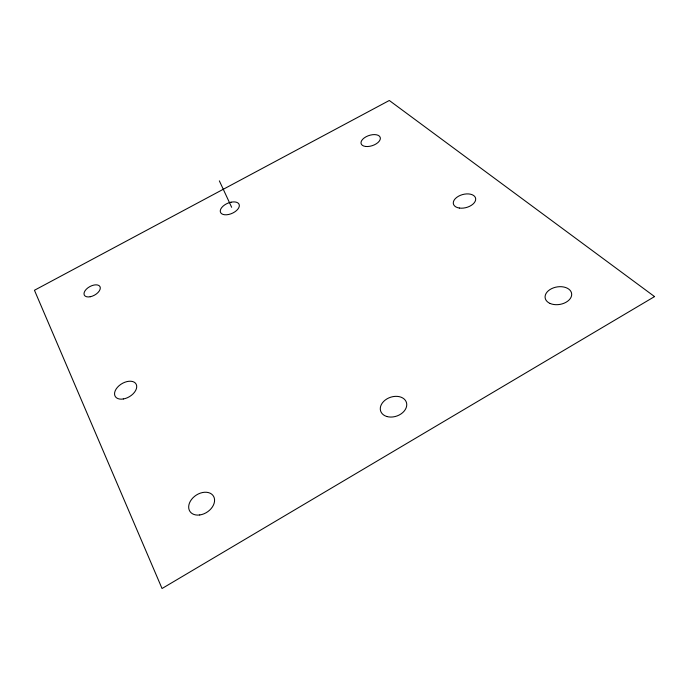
<?xml version="1.0" encoding="UTF-8"?>
<svg xmlns="http://www.w3.org/2000/svg" width="689" height="689" viewBox="0 0 689 689"><rect width="100%" height="100%" fill="white"/><g stroke="black" fill="none" stroke-linecap="round" stroke-linejoin="round"><path stroke-width="1.03" d="M219.352 180.862L231.65 207.303M654.55 296.589L162.044 588.518L34.45 290.267L389.302 100.482L654.55 296.589M231.065 202.196L228.593 202.902A10.111 5.503 -23.4 0 0 221.737 213.797A10.111 5.503 -23.4 0 0 237.826 209.189A10.111 5.503 -23.4 0 0 231.065 202.196M459.348 208.044A11.463 6.744 -14.9 0 0 475.686 198.811A11.463 6.744 -14.9 0 0 458.409 196.279A11.463 6.744 -14.9 0 0 459.348 208.044M386.882 416.518A13.591 9.904 -19.2 0 0 406.76 404.684A13.591 9.904 -19.2 0 0 386.917 398.905A13.591 9.904 -19.2 0 0 386.882 416.518M123.322 398.974A12.118 7.51 -31 0 0 136.181 384.221A12.118 7.51 -31 0 0 117.406 387.356A12.118 7.51 -31 0 0 123.322 398.974M90.207 296.752A8.923 4.883 -28.8 0 0 99.983 286.624A8.923 4.883 -28.8 0 0 86.254 289.285A8.923 4.883 -28.8 0 0 90.207 296.752M199.715 514.967A14.03 10.085 -33.5 0 0 213.685 496.519A14.03 10.085 -33.5 0 0 191.482 499.516A14.03 10.085 -33.5 0 0 199.715 514.967M550.098 303.461A13.418 8.854 -9.7 0 0 571.551 295.745A13.418 8.854 -9.7 0 0 553.508 287.847A13.418 8.854 -9.7 0 0 550.098 303.461M365.661 146.464A10.051 5.34 -18.3 0 0 380.362 138.446A10.051 5.34 -18.3 0 0 366.005 136.792A10.051 5.34 -18.3 0 0 365.661 146.464"/></g></svg>
